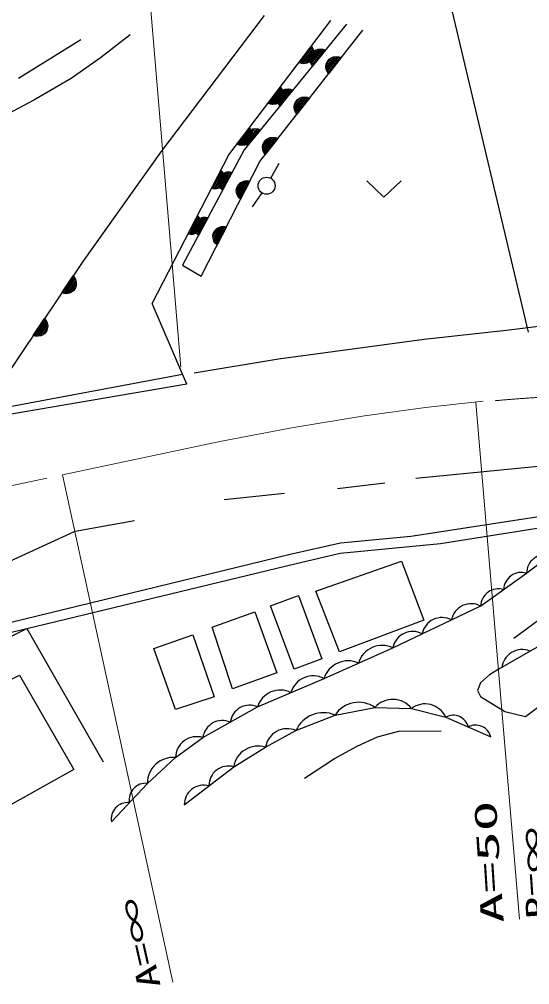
# Model space of a CAD drawing. Units: millimetres, scale not verified. Extents: x 40000 to 680000, y 20000 to 380000.
# Drawn here: x 428817 to 458683, y 277123 to 333574 of the extents above; entities that cross this region are included whole.
import ezdxf
from ezdxf.enums import TextEntityAlignment as Align

# ---------------------------------------------------------------- set-up
doc = ezdxf.new("R2010")
doc.units = ezdxf.units.MM
doc.header["$LTSCALE"] = 1000
doc.linetypes.add('CHAIN', pattern=[18.5, 12, -1.5, 3.5, -1.5])
for name, color, linetype, lineweight in [('M-BGD', 7, 'Continuous', 25), ('M-BMK', 2, 'CHAIN', 13), ('M-STR-HTXT', 7, 'Continuous', 13), ('M-STR-STRC', 7, 'Continuous', 25)]:
    doc.layers.add(name, color=color, linetype=linetype, lineweight=lineweight)
doc.styles.add('ＭＳ ゴシック', font='')
doc.styles.get('ＭＳ ゴシック').set_extended_font_data('MS Gothic')

msp = doc.modelspace()

# ---------------------------------------------------------------- linework, layer by layer
at = {"layer": 'M-BGD'}
for p, q in [((443138, 333793), (437106, 325830)), ((441085, 325648), (447054, 333501)), ((447971, 333290), (441981, 325947)), ((435308, 332674), (433568, 331327)), ((435308, 332674), (433568, 331327)), ((435308, 332674), (433568, 331327)), ((442893, 325267), (448911, 332937)), ((432420, 332365), (428768, 330110)), ((445185, 331042), (445912, 331998)), ((445912, 331998), (445997, 331872)), ((445272, 331037), (445940, 331916)), ((445983, 331853), (445344, 331012)), ((445415, 330988), (446025, 331790)), ((446039, 331690), (445516, 331002)), ((445617, 331015), (446053, 331589)), ((446038, 331450), (445747, 331067)), ((445824, 331265), (445844, 331404)), ((446298, 331808), (445843, 331250)), ((445844, 331404), (445898, 331545)), ((445853, 331149), (446399, 331818)), ((446500, 331828), (445863, 331047)), ((445863, 331388), (446166, 331760)), ((445898, 331545), (446019, 331694)), ((445904, 330983), (446571, 331801)), ((446642, 331774), (445944, 330919)), ((446728, 331766), (445970, 330836)), ((445997, 331872), (446049, 331742)), ((446057, 331435), (446008, 331291)), ((446019, 331694), (446147, 331775)), ((446049, 331742), (446072, 331574)), ((446072, 331574), (446057, 331435)), ((446147, 331775), (446279, 331823)), ((446279, 331823), (446448, 331840)), ((446448, 331840), (446586, 331820)), ((446586, 331820), (446728, 331766)), ((446788, 330697), (447321, 331377)), ((447422, 331389), (446800, 330596)), ((447070, 331329), (447201, 331379)), ((447201, 331379), (447369, 331399)), ((447369, 331399), (447508, 331382)), ((447508, 331382), (447651, 331331)), ((433568, 331327), (431843, 330118)), ((433568, 331327), (431843, 330118)), ((433568, 331327), (431843, 330118)), ((445329, 330993), (445185, 331042)), ((445468, 330978), (445329, 330993)), ((445636, 331001), (445468, 330978)), ((445766, 331053), (445636, 331001)), ((445892, 331138), (445766, 331053)), ((445841, 331096), (445824, 331265)), ((445889, 330965), (445841, 331096)), ((445970, 330836), (445889, 330965)), ((446008, 331291), (445892, 331138)), ((446756, 330813), (446774, 330952)), ((446777, 330644), (446756, 330813)), ((446774, 330952), (446825, 331095)), ((447220, 331364), (446775, 330798)), ((446793, 330937), (447089, 331314)), ((446825, 331095), (446944, 331246)), ((446842, 330532), (447493, 331363)), ((447565, 331338), (446883, 330469)), ((447651, 331331), (446910, 330387)), ((446944, 331246), (447070, 331329)), ((446827, 330514), (446777, 330644)), ((446910, 330387), (446827, 330514)), ((431843, 330118), (429673, 328854)), ((443370, 328654), (444096, 329609)), ((443456, 328649), (444124, 329528)), ((444167, 329465), (443528, 328624)), ((443600, 328600), (444210, 329402)), ((444224, 329301), (443701, 328613)), ((443802, 328627), (444237, 329200)), ((444401, 329483), (443946, 328925)), ((443948, 329079), (444001, 329221)), ((443956, 328824), (444503, 329494)), ((443966, 329064), (444270, 329436)), ((444604, 329504), (443967, 328723)), ((444001, 329221), (444123, 329370)), ((444007, 328659), (444675, 329477)), ((444746, 329450), (444048, 328595)), ((444832, 329442), (444073, 328512)), ((444096, 329609), (444182, 329484)), ((444123, 329370), (444251, 329451)), ((444182, 329484), (444234, 329354)), ((444234, 329354), (444257, 329186)), ((444257, 329186), (444241, 329047)), ((444251, 329451), (444383, 329498)), ((444383, 329498), (444552, 329516)), ((444552, 329516), (444690, 329495)), ((444690, 329495), (444832, 329442)), ((429673, 328854), (427522, 327718)), ((443514, 328605), (443370, 328654)), ((443653, 328590), (443514, 328605)), ((443821, 328613), (443653, 328590)), ((443951, 328665), (443821, 328613)), ((443928, 328941), (443948, 329079)), ((443945, 328772), (443928, 328941)), ((444222, 329061), (443932, 328679)), ((443992, 328640), (443945, 328772)), ((444076, 328750), (443951, 328665)), ((444073, 328512), (443992, 328640)), ((444192, 328903), (444076, 328750)), ((444241, 329047), (444192, 328903)), ((444905, 328453), (444922, 328592)), ((444922, 328592), (444973, 328734)), ((445368, 329004), (444923, 328438)), ((444936, 328337), (445469, 329016)), ((444941, 328577), (445237, 328954)), ((445570, 329029), (444948, 328236)), ((444973, 328734), (445092, 328886)), ((444990, 328172), (445641, 329003)), ((445713, 328978), (445031, 328109)), ((445799, 328971), (445058, 328027)), ((445092, 328886), (445218, 328969)), ((445218, 328969), (445349, 329019)), ((445349, 329019), (445517, 329039)), ((445517, 329039), (445656, 329022)), ((445656, 329022), (445799, 328971)), ((444925, 328284), (444905, 328453)), ((444975, 328153), (444925, 328284)), ((445058, 328027), (444975, 328153)), ((441555, 326266), (442281, 327221)), ((441641, 326260), (442309, 327139)), ((442352, 327077), (441713, 326236)), ((441785, 326211), (442395, 327014)), ((442408, 326913), (441885, 326225)), ((442505, 327159), (442050, 326601)), ((442051, 326754), (442105, 326896)), ((442060, 326500), (442606, 327169)), ((442708, 327179), (442070, 326398)), ((442070, 326739), (442373, 327111)), ((442105, 326896), (442226, 327045)), ((442111, 326334), (442779, 327152)), ((442849, 327125), (442152, 326270)), ((442936, 327117), (442177, 326187)), ((442226, 327045), (442355, 327126)), ((442281, 327221), (442366, 327096)), ((442355, 327126), (442486, 327174)), ((442366, 327096), (442418, 326966)), ((442418, 326966), (442441, 326798)), ((442486, 327174), (442655, 327191)), ((442655, 327191), (442794, 327171)), ((442794, 327171), (442936, 327117)), ((441986, 326239), (442422, 326812)), ((442031, 326616), (442051, 326754)), ((442048, 326447), (442031, 326616)), ((442096, 326316), (442048, 326447)), ((442177, 326187), (442096, 326316)), ((442407, 326673), (442116, 326291)), ((442261, 326362), (442135, 326276)), ((442377, 326515), (442261, 326362)), ((442426, 326658), (442377, 326515)), ((442441, 326798), (442426, 326658)), ((443070, 326232), (443121, 326374)), ((443516, 326644), (443071, 326078)), ((443084, 325977), (443617, 326656)), ((443089, 326217), (443385, 326594)), ((443718, 326669), (443096, 325876)), ((443121, 326374), (443240, 326525)), ((443138, 325812), (443790, 326643)), ((443861, 326618), (443179, 325749)), ((443947, 326611), (443206, 325667)), ((443240, 326525), (443366, 326609)), ((443366, 326609), (443497, 326659)), ((443497, 326659), (443665, 326679)), ((443665, 326679), (443804, 326662)), ((443804, 326662), (443947, 326611)), ((437106, 325830), (432541, 319421)), ((441981, 325947), (438376, 319193)), ((441698, 326217), (441555, 326266)), ((441837, 326201), (441698, 326217)), ((442005, 326224), (441837, 326201)), ((442135, 326276), (442005, 326224)), ((443053, 326093), (443070, 326232)), ((443073, 325924), (443053, 326093)), ((443123, 325793), (443073, 325924)), ((443206, 325667), (443123, 325793)), ((436591, 316960), (441085, 325648)), ((439460, 318561), (442893, 325267)), ((440063, 323673), (440615, 324738)), ((440149, 323682), (440656, 324663)), ((440709, 324608), (440224, 323670)), ((440540, 323858), (440946, 324620)), ((441044, 324650), (440569, 323760)), ((440615, 324738), (440720, 324630)), ((440621, 323705), (441119, 324637)), ((441193, 324624), (440674, 323650)), ((440708, 324530), (440828, 324602)), ((441280, 324633), (440715, 323574)), ((440720, 324630), (440794, 324511)), ((440828, 324602), (440990, 324651)), ((440990, 324651), (441130, 324658)), ((441130, 324658), (441280, 324633)), ((443529, 324279), (444014, 325154)), ((440299, 323659), (440762, 324554)), ((440793, 324457), (440396, 323689)), ((440482, 324106), (440507, 324256)), ((440489, 323966), (440482, 324106)), ((440493, 323720), (440824, 324360)), ((440503, 324095), (440729, 324518)), ((440507, 324256), (440598, 324425)), ((440849, 324590), (440510, 323955)), ((440598, 324425), (440708, 324530)), ((440833, 324220), (440612, 323794)), ((440831, 324059), (440742, 323889)), ((440794, 324511), (440845, 324349)), ((440854, 324209), (440831, 324059)), ((440845, 324349), (440854, 324209)), ((441874, 324067), (441546, 323427)), ((441578, 323330), (441971, 324099)), ((442068, 324130), (441609, 323233)), ((441662, 323179), (442143, 324119)), ((442218, 324107), (441715, 323124)), ((441734, 324004), (441853, 324078)), ((442304, 324117), (441757, 323049)), ((441853, 324078), (442015, 324131)), ((442015, 324131), (442154, 324140)), ((442154, 324140), (442304, 324117)), ((449155, 324131), (450156, 323172)), ((450156, 323172), (451155, 324133)), ((440213, 323649), (440063, 323673)), ((440353, 323658), (440213, 323649)), ((440515, 323709), (440353, 323658)), ((440538, 323804), (440489, 323966)), ((440634, 323783), (440515, 323709)), ((440610, 323684), (440538, 323804)), ((440715, 323574), (440610, 323684)), ((440742, 323889), (440634, 323783)), ((441516, 323577), (441538, 323727)), ((441525, 323438), (441516, 323577)), ((441537, 323566), (441756, 323993)), ((441538, 323727), (441626, 323898)), ((441626, 323898), (441734, 324004)), ((441577, 323276), (441525, 323438)), ((441651, 323157), (441577, 323276)), ((441757, 323049), (441651, 323157)), ((443002, 323430), (442434, 322608)), ((438685, 321008), (439236, 322074)), ((438771, 321018), (439278, 321998)), ((439331, 321944), (438846, 321006)), ((438921, 320994), (439384, 321889)), ((439415, 321792), (439018, 321025)), ((439090, 321448), (439316, 321872)), ((439095, 321609), (439185, 321779)), ((439436, 321944), (439097, 321309)), ((439127, 321211), (439534, 321973)), ((439631, 322003), (439157, 321114)), ((439185, 321779), (439295, 321883)), ((439209, 321059), (439706, 321990)), ((439236, 322074), (439342, 321965)), ((439781, 321978), (439261, 321004)), ((439295, 321883), (439415, 321955)), ((439867, 321986), (439302, 320927)), ((439342, 321965), (439416, 321846)), ((439415, 321955), (439578, 322004)), ((439416, 321846), (439467, 321684)), ((439578, 322004), (439717, 322011)), ((439717, 322011), (439867, 321986)), ((439069, 321460), (439095, 321609)), ((439076, 321320), (439069, 321460)), ((439126, 321158), (439076, 321320)), ((439115, 321056), (439446, 321695)), ((439455, 321556), (439234, 321129)), ((439364, 321224), (439255, 321118)), ((439452, 321395), (439364, 321224)), ((439476, 321545), (439452, 321395)), ((439467, 321684), (439476, 321545)), ((440170, 320896), (440389, 321323)), ((440171, 321057), (440259, 321228)), ((440507, 321397), (440179, 320756)), ((440211, 320659), (440604, 321428)), ((440701, 321460), (440242, 320562)), ((440259, 321228), (440367, 321334)), ((440295, 320508), (440776, 321448)), ((440851, 321437), (440348, 320454)), ((440367, 321334), (440486, 321408)), ((440937, 321447), (440390, 320378)), ((440486, 321408), (440648, 321460)), ((440648, 321460), (440787, 321470)), ((440787, 321470), (440937, 321447)), ((438835, 320984), (438685, 321008)), ((438975, 320993), (438835, 320984)), ((439136, 321045), (438975, 320993)), ((439198, 321038), (439126, 321158)), ((439255, 321118), (439136, 321045)), ((439302, 320927), (439198, 321038)), ((440149, 320907), (440171, 321057)), ((440158, 320767), (440149, 320907)), ((440210, 320606), (440158, 320767)), ((440284, 320487), (440210, 320606)), ((440390, 320378), (440284, 320487)), ((432541, 319421), (426306, 310138)), ((438376, 319193), (439460, 318561)), ((431300, 317574), (431969, 318570)), ((431387, 317573), (432002, 318490)), ((432049, 318430), (431460, 317553)), ((431969, 318570), (432062, 318450)), ((432062, 318450), (432121, 318323)), ((431533, 317533), (432095, 318370)), ((432115, 318270), (431633, 317553)), ((431733, 317572), (432134, 318170)), ((432127, 318030), (431860, 317632)), ((432107, 317870), (432000, 317711)), ((432147, 318017), (432107, 317870)), ((432121, 318323), (432154, 318157)), ((432154, 318157), (432147, 318017)), ((431446, 317533), (431300, 317574)), ((431586, 317526), (431446, 317533)), ((431753, 317559), (431586, 317526)), ((431879, 317618), (431753, 317559)), ((432000, 317711), (431879, 317618)), ((438363, 312819), (436591, 316960)), ((429628, 315083), (430297, 316079)), ((429714, 315083), (430330, 315999)), ((430376, 315939), (429787, 315063)), ((429860, 315043), (430422, 315879)), ((430442, 315779), (429960, 315062)), ((430060, 315082), (430462, 315679)), ((430297, 316079), (430389, 315959)), ((430389, 315959), (430449, 315833)), ((430449, 315833), (430482, 315666)), ((430482, 315666), (430474, 315526)), ((457475, 315416), (459990, 315726)), ((429774, 315043), (429628, 315083)), ((429914, 315036), (429774, 315043)), ((430080, 315068), (429914, 315036)), ((430207, 315128), (430080, 315068)), ((430455, 315540), (430187, 315141)), ((430327, 315221), (430207, 315128)), ((430434, 315380), (430327, 315221)), ((430474, 315526), (430434, 315380)), ((452508, 314870), (457475, 315416)), ((443978, 313711), (452508, 314870)), ((439046, 312894), (443978, 313711)), ((426537, 310608), (438363, 312819)), ((438617, 312242), (438363, 312819)), ((438617, 312242), (426306, 310138)), ((452028, 306738), (461480, 307664)), ((447445, 306143), (450199, 306461)), ((440807, 305491), (444328, 305856)), ((463485, 305130), (451726, 303327)), ((432080, 303639), (435556, 304274)), ((453473, 302916), (462503, 304369)), ((458504, 301182), (462512, 304284)), ((425762, 300744), (432080, 303639)), ((451726, 303327), (447611, 302946)), ((447611, 302946), (444671, 302274)), ((447595, 302349), (453473, 302916)), ((444671, 302274), (420526, 296410)), ((445022, 301759), (447595, 302349)), ((457749, 297391), (464673, 302499)), ((429267, 297952), (445022, 301759)), ((446164, 300131), (451191, 301898)), ((451191, 301898), (452494, 298432)), ((455817, 299267), (458504, 301182)), ((443512, 299267), (445158, 299875)), ((445158, 299875), (446520, 296178)), ((447554, 296578), (446164, 300131)), ((444902, 295570), (443512, 299267)), ((450675, 296829), (455817, 299267)), ((440095, 298037), (442609, 298935)), ((442609, 298935), (443883, 295353)), ((452494, 298432), (447554, 296578)), ((420721, 295934), (429267, 297952)), ((426292, 296475), (429267, 297952)), ((429267, 297952), (433734, 290155)), ((436687, 296791), (438969, 297574)), ((438969, 297574), (440215, 293963)), ((441283, 294426), (440095, 298037)), ((460321, 297558), (456929, 295616)), ((437962, 293209), (436687, 296791)), ((446648, 295027), (450675, 296829)), ((446520, 296178), (444902, 295570)), ((443883, 295353), (441283, 294426)), ((456327, 295251), (455796, 294765)), ((456929, 295616), (456327, 295251)), ((422976, 292261), (428825, 295228)), ((428825, 295228), (432008, 289705)), ((442765, 293371), (446648, 295027)), ((455796, 294765), (455635, 294325)), ((455635, 294325), (455797, 293979)), ((440215, 293963), (437962, 293209)), ((455797, 293979), (457231, 293102)), ((439559, 291576), (442765, 293371)), ((447295, 292890), (449624, 293337)), ((449624, 293337), (451762, 293270)), ((451762, 293270), (453769, 292763)), ((457231, 293102), (458433, 292802)), ((458433, 292802), (459213, 293389)), ((445007, 291986), (447295, 292890)), ((453769, 292763), (456405, 291609)), ((443222, 291008), (445007, 291986)), ((449774, 291623), (451017, 291942)), ((451017, 291942), (453502, 291973)), ((437964, 290400), (439559, 291576)), ((448590, 291073), (449774, 291623)), ((441362, 289867), (443222, 291008)), ((447262, 290350), (448590, 291073)), ((436319, 288896), (437964, 290400)), ((445500, 289192), (447262, 290350)), ((432008, 289705), (426160, 286458)), ((438470, 287634), (441362, 289867)), ((434211, 286640), (436319, 288896))]:
    msp.add_line(p, q, dxfattribs=at)
msp.add_circle((443286, 323842), 500, dxfattribs=at)
for centre, radius, start, end in [((459559, 301198), 1056, 74.6007, 180.8609), ((458191, 300200), 1031, 72.3612, 178.6214), ((456848, 299242), 1031, 72.3612, 178.6214), ((455265, 298217), 1186, 62.2362, 168.4964), ((453551, 297405), 1186, 62.2362, 168.4964), ((451837, 296592), 1186, 62.2362, 168.4964), ((450063, 295496), 1466, 65.3254, 162.8706), ((458239, 295528), 1190, 68.0762, 174.3364), ((448049, 294595), 1466, 65.3254, 162.8706), ((446016, 293819), 1364, 62.4074, 163.8051), ((444075, 292990), 1364, 62.4074, 163.8051), ((448677, 291978), 1656, 55.1469, 146.5933), ((450665, 292409), 1395, 38.0979, 138.2899), ((442300, 292321), 1148, 66.107, 172.3672), ((446615, 291264), 1763, 67.3048, 155.8004), ((452565, 292221), 1321, 24.2429, 127.4066), ((440697, 291424), 1148, 66.107, 172.3672), ((454212, 291980), 899, 13.239, 119.4992), ((444492, 290808), 1286, 66.4049, 171.0525), ((455530, 291404), 899, 13.239, 119.4992), ((439203, 290390), 1238, 73.2857, 179.5459), ((442783, 289636), 1440, 72.2648, 170.7523), ((437811, 288915), 1493, 84.1094, 180.7401), ((441058, 288767), 1142, 74.5567, 180.8169), ((436215, 287937), 965, 83.8176, 190.0778), ((439612, 287650), 1142, 74.5567, 180.8169), ((435161, 286809), 965, 83.8176, 190.0778)]:
    msp.add_arc(centre, radius, start, end, dxfattribs=at)
at = {"layer": 'M-BMK'}
msp.add_line((418696, 304267), (431350, 306936), dxfattribs=at)
msp.add_lwpolyline([(455958, 311239), (452578, 310880), (449011, 310391), (444868, 309706), (440545, 308885), (431350, 306936)], dxfattribs=at)
msp.add_arc((465456, 212597), 99066, 77.44805, 95.74578, dxfattribs=at)
at = {"layer": 'M-STR-HTXT'}
for p, q in [((435721, 343472), (438274, 313233)), ((455538, 311166), (458080, 280945)), ((437793, 277266), (431350, 306936))]:
    msp.add_line(p, q, dxfattribs=at)
at = {"layer": 'M-STR-STRC'}
msp.add_line((454046, 334416), (458586, 315280), dxfattribs=at)

# ---------------------------------------------------------------- texts
at = {"layer": 'M-STR-HTXT', "style": 'ＭＳ ゴシック'}
for s, rotation, width, p in [('A=50', 93.651, 2, (457562, 280778)), ('R=∞', 94.051, 1.5, (460207, 281045)), ('A=∞', 102.751, 1.5, (437478, 277155))]:
    msp.add_text(s, height=1320, rotation=rotation, dxfattribs=dict(at, width=width)).set_placement(p, align=Align.BOTTOM_LEFT)

doc.saveas('drawing.dxf')
